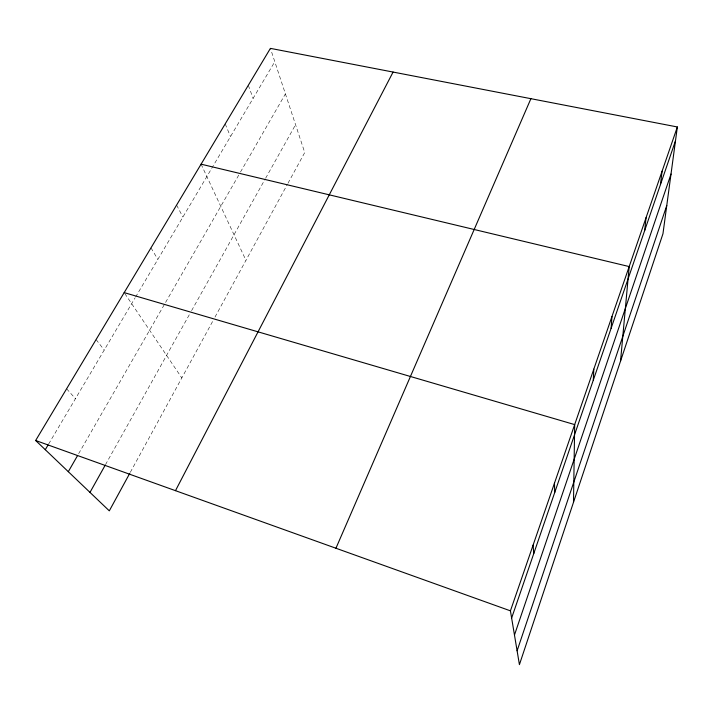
<?xml version="1.0" encoding="UTF-8"?>
<svg xmlns="http://www.w3.org/2000/svg" width="713" height="713" viewBox="0 0 713 713"><rect width="100%" height="100%" fill="white"/><g stroke="black" fill="none" stroke-linecap="round" stroke-linejoin="round"><path stroke-width="0.53" stroke-dasharray="3.56 2.67" d="M130.301 472.354L212.902 320.912M214.987 317.089L287.455 184.212M287.981 183.25L304.736 152.537L270.414 48.368M105.453 464.733L189.997 313.506M191.601 310.636L265.067 179.221M265.61 178.259L295.565 124.686M78.662 453.664L239.933 173.018M240.477 172.065L285.405 93.875M48.636 444.03L134.998 298.025M135.559 297.089L274.799 61.683M66.612 388.781L75.462 398.674M96.086 339.548L104.223 350.056M124.802 293.542L181.806 377.917M150.987 247.848L157.849 259.398M176.601 205.077L182.893 217.055M201.084 164.177L245.949 260.316M225.21 123.875L230.486 136.593M248.302 85.31L253.115 98.341"/><path stroke-width="1.07" d="M573.502 502.291L574.678 424.609L124.187 292.624M593.296 380.181L593.813 369.129M611.121 328.274L611.959 316.519M620.533 361.126L629.196 266.573L201.084 164.177M644.659 230.602L646.058 217.679M660.443 184.614L662.092 171.2M677.35 126.967L662.965 233.73L519.42 664.632L510.428 610.845L677.35 126.967L270.414 48.368L35.65 440.5L109.303 510.847L129.775 473.316M517.112 650.782L666.771 205.522M514.474 635.016L671.013 174.034M511.631 618.028L675.487 140.809M335.939 548.244L530.9 98.688M175.487 490.669L393.077 72.066M89.99 492.398L104.918 465.687M68.305 471.685L77.574 455.562M45.284 449.698L48.074 444.974M35.65 440.5L510.428 610.845M533.083 545.178L533.779 553.52M554.464 483.2L554.714 492.558"/></g></svg>
